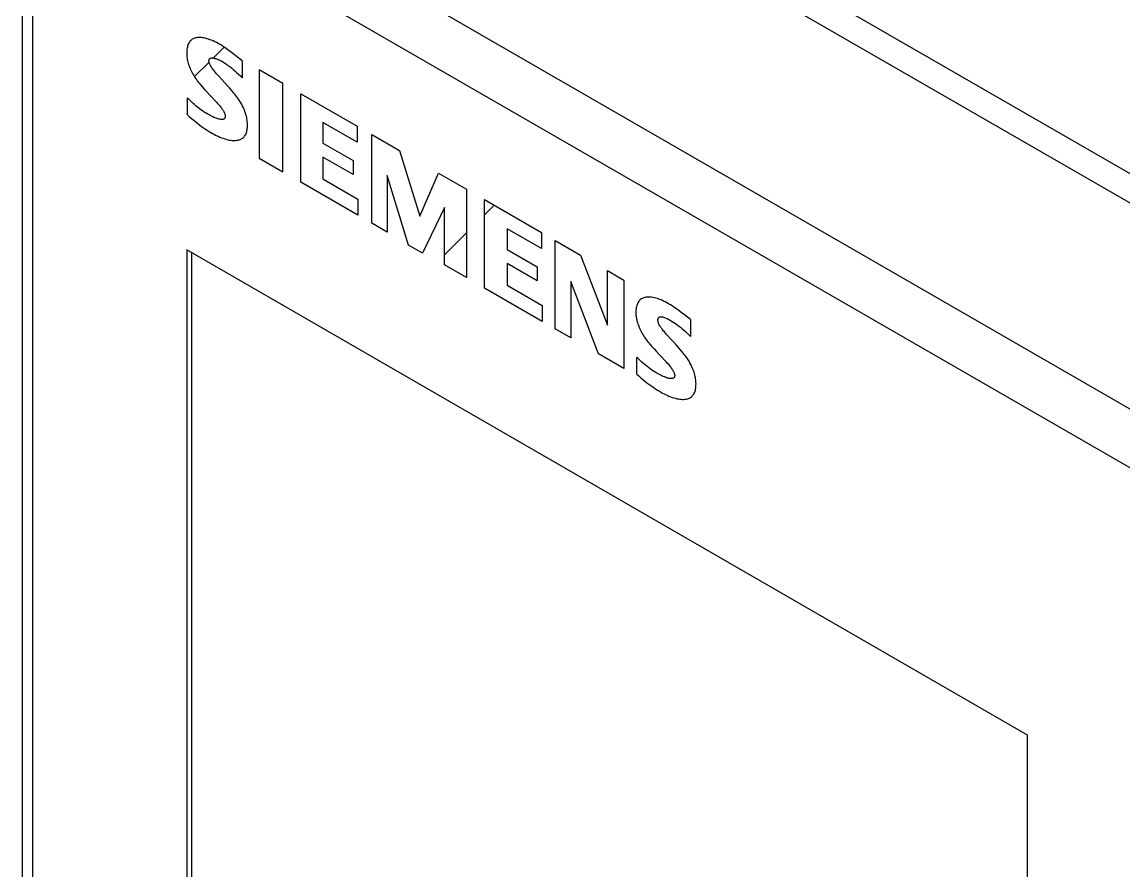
# Model space of a CAD drawing. Extents: x 0 to 420, y 0 to 297.
# Drawn here: x 164.56 to 195.14, y 154.25 to 177.82 of the extents above; entities that cross this region are included whole.
import ezdxf

# ---------------------------------------------------------------- set-up
doc = ezdxf.new("R2010")
doc.units = 0
doc.header["$LTSCALE"] = 23.1
doc.layers.add('40000_ISO', color=7, linetype='CONTINUOUS')

msp = doc.modelspace()

# ---------------------------------------------------------------- linework, layer by layer
at = {"layer": '40000_ISO', "color": 7, "linetype": 'CONTINUOUS'}
for p, q in [((220.009, 159.344), (170.865, 187.717)), ((219.656, 158.732), (170.511, 187.104)), ((165.562, 184.247), (214.706, 155.874)), ((164.562, 183.43), (164.562, 148.32)), ((164.855, 183.022), (164.855, 147.912)), ((164.855, 183.022), (213.999, 154.649)), ((169.355, 177.371), (169.331, 177.362)), ((169.38, 177.378), (169.355, 177.371)), ((169.405, 177.383), (169.38, 177.378)), ((169.432, 177.386), (169.405, 177.383)), ((169.466, 177.388), (169.432, 177.386)), ((169.501, 177.388), (169.466, 177.388)), ((169.537, 177.386), (169.501, 177.388)), ((169.573, 177.382), (169.537, 177.386)), ((169.61, 177.376), (169.573, 177.382)), ((169.651, 177.366), (169.61, 177.376)), ((169.142, 177.088), (169.138, 177.055)), ((169.149, 177.119), (169.142, 177.088)), ((169.156, 177.15), (169.149, 177.119)), ((169.166, 177.179), (169.156, 177.15)), ((169.176, 177.204), (169.166, 177.179)), ((169.188, 177.229), (169.176, 177.204)), ((169.201, 177.251), (169.188, 177.229)), ((169.215, 177.272), (169.201, 177.251)), ((169.23, 177.291), (169.215, 177.272)), ((169.247, 177.309), (169.23, 177.291)), ((169.266, 177.325), (169.247, 177.309)), ((169.286, 177.339), (169.266, 177.325)), ((169.308, 177.352), (169.286, 177.339)), ((169.331, 177.362), (169.308, 177.352)), ((169.692, 177.355), (169.651, 177.366)), ((169.734, 177.342), (169.692, 177.355)), ((169.776, 177.327), (169.734, 177.342)), ((169.818, 177.311), (169.776, 177.327)), ((169.866, 177.291), (169.818, 177.311)), ((169.863, 176.814), (170.169, 177.12)), ((169.913, 177.269), (169.866, 177.291)), ((169.961, 177.245), (169.913, 177.269)), ((170.008, 177.22), (169.961, 177.245)), ((170.056, 177.192), (170.008, 177.22)), ((170.105, 177.162), (170.056, 177.192)), ((170.154, 177.13), (170.105, 177.162)), ((170.203, 177.097), (170.154, 177.13)), ((170.272, 177.048), (170.203, 177.097)), ((169.135, 177.02), (169.133, 176.985)), ((169.133, 176.985), (169.133, 176.949)), ((169.133, 176.949), (169.133, 176.916)), ((169.133, 176.916), (169.135, 176.883)), ((169.138, 177.055), (169.135, 177.02)), ((169.135, 176.883), (169.138, 176.849)), ((169.138, 176.849), (169.143, 176.815)), ((169.143, 176.815), (169.148, 176.78)), ((169.148, 176.78), (169.155, 176.745)), ((169.749, 176.752), (169.751, 176.764)), ((169.751, 176.764), (169.754, 176.775)), ((169.754, 176.775), (169.758, 176.785)), ((169.758, 176.785), (169.764, 176.793)), ((169.764, 176.793), (169.772, 176.801)), ((169.772, 176.801), (169.781, 176.807)), ((169.781, 176.807), (169.79, 176.812)), ((169.79, 176.812), (169.801, 176.815)), ((169.801, 176.815), (169.812, 176.817)), ((169.812, 176.817), (169.831, 176.819)), ((169.831, 176.819), (169.851, 176.819)), ((169.851, 176.819), (169.871, 176.817)), ((169.871, 176.817), (169.892, 176.813)), ((169.892, 176.813), (169.915, 176.808)), ((169.915, 176.808), (169.938, 176.802)), ((169.938, 176.802), (169.961, 176.795)), ((169.961, 176.795), (169.985, 176.786)), ((169.985, 176.786), (170.009, 176.777)), ((170.009, 176.777), (170.034, 176.766)), ((170.034, 176.766), (170.059, 176.754)), ((170.34, 176.998), (170.272, 177.048)), ((170.408, 176.947), (170.34, 176.998)), ((170.496, 176.879), (170.408, 176.947)), ((170.671, 176.742), (170.496, 176.879)), ((169.155, 176.745), (169.163, 176.709)), ((169.163, 176.709), (169.173, 176.674)), ((169.173, 176.674), (169.184, 176.639)), ((169.184, 176.639), (169.196, 176.603)), ((169.196, 176.603), (169.209, 176.568)), ((169.209, 176.568), (169.224, 176.532)), ((169.224, 176.532), (169.239, 176.497)), ((169.239, 176.497), (169.256, 176.462)), ((169.256, 176.462), (169.275, 176.424)), ((169.35, 176.301), (169.757, 176.707)), ((169.748, 176.74), (169.749, 176.752)), ((169.749, 176.726), (169.748, 176.74)), ((169.751, 176.711), (169.749, 176.726)), ((169.755, 176.696), (169.751, 176.711)), ((169.759, 176.68), (169.755, 176.696)), ((169.765, 176.664), (169.759, 176.68)), ((169.772, 176.648), (169.765, 176.664)), ((169.779, 176.633), (169.772, 176.648)), ((169.792, 176.607), (169.779, 176.633)), ((169.806, 176.582), (169.792, 176.607)), ((169.821, 176.558), (169.806, 176.582)), ((169.837, 176.534), (169.821, 176.558)), ((169.854, 176.512), (169.837, 176.534)), ((169.871, 176.489), (169.854, 176.512)), ((169.901, 176.452), (169.871, 176.489)), ((169.931, 176.415), (169.901, 176.452)), ((170.059, 176.754), (170.084, 176.741)), ((170.084, 176.741), (170.109, 176.727)), ((170.109, 176.727), (170.151, 176.702)), ((170.151, 176.702), (170.193, 176.675)), ((170.193, 176.675), (170.235, 176.646)), ((170.235, 176.646), (170.277, 176.615)), ((170.277, 176.615), (170.324, 176.58)), ((170.324, 176.58), (170.371, 176.542)), ((170.371, 176.542), (170.418, 176.504)), ((170.418, 176.504), (170.464, 176.464)), ((170.464, 176.464), (170.517, 176.418)), ((170.671, 176.742), (170.671, 176.272)), ((171.146, 176.494), (171.146, 174.038)), ((171.803, 176.115), (171.146, 176.494)), ((169.275, 176.424), (169.295, 176.387)), ((169.295, 176.387), (169.316, 176.35)), ((169.316, 176.35), (169.338, 176.314)), ((169.338, 176.314), (169.361, 176.278)), ((169.361, 176.278), (169.385, 176.243)), ((169.385, 176.243), (169.409, 176.209)), ((169.409, 176.209), (169.435, 176.175)), ((169.435, 176.175), (169.461, 176.142)), ((169.962, 176.379), (169.931, 176.415)), ((169.993, 176.344), (169.962, 176.379)), ((170.025, 176.31), (169.993, 176.344)), ((170.103, 176.224), (170.025, 176.31)), ((170.181, 176.139), (170.103, 176.224)), ((170.517, 176.418), (170.569, 176.37)), ((170.569, 176.37), (170.62, 176.322)), ((170.62, 176.322), (170.671, 176.272)), ((169.461, 176.142), (169.487, 176.11)), ((169.487, 176.11), (169.514, 176.078)), ((169.514, 176.078), (169.571, 176.012)), ((169.571, 176.012), (169.629, 175.947)), ((169.629, 175.947), (169.687, 175.884)), ((169.687, 175.884), (169.766, 175.798)), ((170.259, 176.053), (170.181, 176.139)), ((170.317, 175.988), (170.259, 176.053)), ((170.374, 175.922), (170.317, 175.988)), ((170.431, 175.855), (170.374, 175.922)), ((170.459, 175.82), (170.431, 175.855)), ((171.803, 173.659), (171.803, 176.115)), ((169.155, 175.24), (169.155, 175.71)), ((169.201, 175.664), (169.155, 175.71)), ((169.247, 175.619), (169.201, 175.664)), ((169.293, 175.575), (169.247, 175.619)), ((169.34, 175.533), (169.293, 175.575)), ((169.766, 175.798), (169.846, 175.713)), ((169.846, 175.713), (169.926, 175.627)), ((169.926, 175.627), (169.957, 175.593)), ((169.957, 175.593), (169.988, 175.558)), ((169.988, 175.558), (170.019, 175.523)), ((170.487, 175.786), (170.459, 175.82)), ((170.515, 175.751), (170.487, 175.786)), ((170.541, 175.715), (170.515, 175.751)), ((170.57, 175.674), (170.541, 175.715)), ((170.598, 175.632), (170.57, 175.674)), ((170.624, 175.589), (170.598, 175.632)), ((170.649, 175.546), (170.624, 175.589)), ((170.673, 175.501), (170.649, 175.546)), ((172.3, 173.372), (172.3, 175.828)), ((172.3, 175.828), (173.862, 174.927)), ((169.155, 175.24), (169.212, 175.189)), ((169.386, 175.493), (169.34, 175.533)), ((169.433, 175.455), (169.386, 175.493)), ((169.48, 175.418), (169.433, 175.455)), ((169.527, 175.383), (169.48, 175.418)), ((169.573, 175.35), (169.527, 175.383)), ((169.62, 175.318), (169.573, 175.35)), ((169.667, 175.289), (169.62, 175.318)), ((169.714, 175.26), (169.667, 175.289)), ((169.751, 175.24), (169.714, 175.26)), ((169.787, 175.22), (169.751, 175.24)), ((170.019, 175.523), (170.05, 175.487)), ((170.05, 175.487), (170.08, 175.45)), ((170.08, 175.45), (170.094, 175.431)), ((170.094, 175.431), (170.109, 175.412)), ((170.109, 175.412), (170.123, 175.392)), ((170.123, 175.392), (170.136, 175.372)), ((170.136, 175.372), (170.149, 175.352)), ((170.149, 175.352), (170.161, 175.33)), ((170.161, 175.33), (170.172, 175.309)), ((170.172, 175.309), (170.179, 175.293)), ((170.179, 175.293), (170.185, 175.278)), ((170.185, 175.278), (170.191, 175.262)), ((170.191, 175.262), (170.196, 175.247)), ((170.196, 175.247), (170.199, 175.232)), ((170.199, 175.232), (170.202, 175.217)), ((170.695, 175.456), (170.673, 175.501)), ((170.714, 175.414), (170.695, 175.456)), ((170.732, 175.372), (170.714, 175.414)), ((170.748, 175.33), (170.732, 175.372)), ((170.763, 175.287), (170.748, 175.33)), ((170.776, 175.245), (170.763, 175.287)), ((170.787, 175.203), (170.776, 175.245)), ((169.212, 175.189), (169.268, 175.14)), ((169.268, 175.14), (169.325, 175.091)), ((169.325, 175.091), (169.383, 175.044)), ((169.383, 175.044), (169.436, 175.001)), ((169.436, 175.001), (169.49, 174.959)), ((169.49, 174.959), (169.544, 174.919)), ((169.823, 175.201), (169.787, 175.22)), ((169.856, 175.186), (169.823, 175.201)), ((169.889, 175.171), (169.856, 175.186)), ((169.921, 175.157), (169.889, 175.171)), ((169.95, 175.146), (169.921, 175.157)), ((169.979, 175.136), (169.95, 175.146)), ((170.008, 175.127), (169.979, 175.136)), ((170.03, 175.121), (170.008, 175.127)), ((170.052, 175.116), (170.03, 175.121)), ((170.074, 175.113), (170.052, 175.116)), ((170.095, 175.111), (170.074, 175.113)), ((170.116, 175.111), (170.095, 175.111)), ((170.128, 175.113), (170.116, 175.111)), ((170.14, 175.115), (170.128, 175.113)), ((170.152, 175.118), (170.14, 175.115)), ((170.162, 175.123), (170.152, 175.118)), ((170.172, 175.129), (170.162, 175.123)), ((170.181, 175.137), (170.172, 175.129)), ((170.187, 175.145), (170.181, 175.137)), ((170.193, 175.155), (170.187, 175.145)), ((170.197, 175.165), (170.193, 175.155)), ((170.2, 175.177), (170.197, 175.165)), ((170.202, 175.19), (170.2, 175.177)), ((170.202, 175.217), (170.203, 175.203)), ((170.203, 175.203), (170.202, 175.19)), ((170.796, 175.166), (170.787, 175.203)), ((170.803, 175.13), (170.796, 175.166)), ((170.808, 175.094), (170.803, 175.13)), ((170.813, 175.058), (170.808, 175.094)), ((170.816, 175.023), (170.813, 175.058)), ((170.818, 174.989), (170.816, 175.023)), ((170.816, 174.891), (170.818, 174.923)), ((170.818, 174.955), (170.818, 174.989)), ((170.818, 174.923), (170.818, 174.955)), ((172.911, 175.031), (172.911, 174.456)), ((173.862, 174.482), (172.911, 175.031)), ((173.862, 174.927), (173.862, 174.482)), ((169.544, 174.919), (169.598, 174.88)), ((169.598, 174.88), (169.649, 174.845)), ((169.649, 174.845), (169.7, 174.812)), ((169.7, 174.812), (169.751, 174.78)), ((169.751, 174.78), (169.802, 174.749)), ((169.802, 174.749), (169.852, 174.721)), ((169.852, 174.721), (169.902, 174.694)), ((169.902, 174.694), (169.952, 174.669)), ((169.952, 174.669), (170.002, 174.645)), ((170.002, 174.645), (170.052, 174.624)), ((170.052, 174.624), (170.097, 174.605)), ((170.704, 174.613), (170.722, 174.631)), ((170.722, 174.631), (170.739, 174.652)), ((170.739, 174.652), (170.754, 174.674)), ((170.754, 174.674), (170.768, 174.698)), ((170.768, 174.698), (170.78, 174.724)), ((170.78, 174.724), (170.789, 174.749)), ((170.789, 174.749), (170.797, 174.775)), ((170.797, 174.775), (170.804, 174.802)), ((170.804, 174.802), (170.809, 174.831)), ((170.809, 174.831), (170.813, 174.861)), ((170.813, 174.861), (170.816, 174.891)), ((174.269, 172.235), (174.269, 174.691)), ((174.269, 174.691), (175.038, 174.247)), ((170.097, 174.605), (170.142, 174.589)), ((170.142, 174.589), (170.187, 174.574)), ((170.187, 174.574), (170.231, 174.561)), ((170.231, 174.561), (170.275, 174.55)), ((170.275, 174.55), (170.315, 174.542)), ((170.315, 174.542), (170.355, 174.536)), ((170.355, 174.536), (170.394, 174.531)), ((170.394, 174.531), (170.433, 174.529)), ((170.433, 174.529), (170.471, 174.529)), ((170.471, 174.529), (170.497, 174.531)), ((170.497, 174.531), (170.523, 174.534)), ((170.523, 174.534), (170.549, 174.538)), ((170.549, 174.538), (170.573, 174.543)), ((170.573, 174.543), (170.597, 174.55)), ((170.597, 174.55), (170.62, 174.559)), ((170.62, 174.559), (170.643, 174.57)), ((170.643, 174.57), (170.664, 174.582)), ((170.664, 174.582), (170.684, 174.596)), ((170.684, 174.596), (170.704, 174.613)), ((172.911, 174.456), (173.749, 173.973)), ((171.146, 174.038), (171.803, 173.659)), ((172.911, 174.064), (172.911, 173.463)), ((173.749, 173.581), (172.911, 174.064)), ((175.038, 174.247), (175.604, 172.431)), ((173.749, 173.973), (173.749, 173.581)), ((172.911, 173.463), (173.884, 172.902)), ((174.699, 173.555), (174.699, 171.987)), ((175.287, 171.621), (174.699, 173.555)), ((175.604, 172.431), (176.124, 173.62)), ((176.124, 173.62), (176.894, 173.176)), ((173.884, 172.457), (172.3, 173.372)), ((176.894, 173.176), (176.894, 170.72)), ((173.884, 172.902), (173.884, 172.457)), ((177.392, 170.433), (177.392, 172.889)), ((177.392, 172.889), (178.976, 171.974)), ((176.283, 172.667), (175.672, 171.399)), ((176.283, 171.073), (176.283, 172.667)), ((177.392, 172.463), (177.662, 172.733)), ((174.699, 171.987), (174.269, 172.235)), ((176.283, 171.354), (176.894, 171.965)), ((178.025, 172.079), (178.025, 171.504)), ((178.976, 171.53), (178.025, 172.079)), ((178.976, 171.974), (178.976, 171.53)), ((175.672, 171.399), (175.287, 171.621)), ((179.36, 169.296), (179.36, 171.752)), ((179.36, 171.752), (180.062, 171.347)), ((169.133, 171.489), (169.133, 150.423)), ((192.467, 158.017), (169.133, 171.489)), ((169.274, 150.505), (169.274, 171.407)), ((178.025, 171.504), (178.862, 171.02)), ((180.062, 171.347), (180.808, 169.401)), ((176.894, 170.72), (176.283, 171.073)), ((178.025, 171.112), (178.025, 170.511)), ((178.862, 170.629), (178.025, 171.112)), ((178.862, 171.02), (178.862, 170.629)), ((180.808, 169.401), (180.808, 170.916)), ((180.808, 170.916), (181.261, 170.655)), ((181.261, 170.655), (181.261, 168.199)), ((178.998, 169.505), (177.392, 170.433)), ((178.025, 170.511), (178.998, 169.949)), ((179.79, 170.616), (179.79, 169.048)), ((180.559, 168.604), (179.79, 170.616)), ((181.664, 170.043), (181.651, 170.021)), ((181.678, 170.063), (181.664, 170.043)), ((181.694, 170.082), (181.678, 170.063)), ((181.711, 170.1), (181.694, 170.082)), ((181.729, 170.115), (181.711, 170.1)), ((181.749, 170.13), (181.729, 170.115)), ((181.771, 170.143), (181.749, 170.13)), ((181.794, 170.153), (181.771, 170.143)), ((181.819, 170.162), (181.794, 170.153)), ((181.843, 170.169), (181.819, 170.162)), ((181.869, 170.175), (181.843, 170.169)), ((181.895, 170.179), (181.869, 170.175)), ((181.929, 170.182), (181.895, 170.179)), ((181.964, 170.182), (181.929, 170.182)), ((181.999, 170.181), (181.964, 170.182)), ((182.035, 170.177), (181.999, 170.181)), ((182.072, 170.172), (182.035, 170.177)), ((182.112, 170.164), (182.072, 170.172)), ((182.152, 170.153), (182.112, 170.164)), ((182.193, 170.141), (182.152, 170.153)), ((182.234, 170.127), (182.193, 170.141)), ((182.275, 170.112), (182.234, 170.127)), ((182.321, 170.093), (182.275, 170.112)), ((182.367, 170.072), (182.321, 170.093)), ((182.413, 170.049), (182.367, 170.072)), ((182.459, 170.025), (182.413, 170.049)), ((178.998, 169.949), (178.998, 169.505)), ((181.597, 169.784), (181.596, 169.749)), ((181.596, 169.749), (181.597, 169.717)), ((181.598, 169.818), (181.597, 169.784)), ((181.602, 169.851), (181.598, 169.818)), ((181.606, 169.883), (181.602, 169.851)), ((181.612, 169.914), (181.606, 169.883)), ((181.62, 169.944), (181.612, 169.914)), ((181.629, 169.972), (181.62, 169.944)), ((181.639, 169.997), (181.629, 169.972)), ((181.651, 170.021), (181.639, 169.997)), ((182.505, 169.998), (182.459, 170.025)), ((182.555, 169.968), (182.505, 169.998)), ((182.604, 169.937), (182.555, 169.968)), ((182.653, 169.903), (182.604, 169.937)), ((182.721, 169.856), (182.653, 169.903)), ((182.789, 169.807), (182.721, 169.856)), ((182.857, 169.756), (182.789, 169.807)), ((182.944, 169.691), (182.857, 169.756)), ((181.597, 169.717), (181.599, 169.683)), ((181.599, 169.683), (181.602, 169.65)), ((181.602, 169.65), (181.607, 169.616)), ((181.607, 169.616), (181.613, 169.581)), ((181.613, 169.581), (181.62, 169.546)), ((181.62, 169.546), (181.628, 169.511)), ((181.628, 169.511), (181.638, 169.476)), ((181.638, 169.476), (181.649, 169.44)), ((181.649, 169.44), (181.661, 169.405)), ((182.206, 169.55), (182.208, 169.564)), ((182.206, 169.535), (182.206, 169.55)), ((182.207, 169.518), (182.206, 169.535)), ((182.211, 169.501), (182.207, 169.518)), ((182.208, 169.564), (182.211, 169.577)), ((182.211, 169.577), (182.215, 169.589)), ((182.215, 169.483), (182.211, 169.501)), ((182.215, 169.589), (182.221, 169.6)), ((182.221, 169.465), (182.215, 169.483)), ((182.221, 169.6), (182.228, 169.61)), ((182.229, 169.446), (182.221, 169.465)), ((182.228, 169.61), (182.236, 169.618)), ((182.237, 169.428), (182.229, 169.446)), ((182.236, 169.618), (182.245, 169.624)), ((182.248, 169.406), (182.237, 169.428)), ((182.245, 169.624), (182.257, 169.631)), ((182.257, 169.631), (182.27, 169.634)), ((182.27, 169.634), (182.284, 169.636)), ((182.284, 169.636), (182.299, 169.636)), ((182.299, 169.636), (182.314, 169.635)), ((182.314, 169.635), (182.33, 169.632)), ((182.33, 169.632), (182.346, 169.628)), ((182.346, 169.628), (182.363, 169.624)), ((182.363, 169.624), (182.395, 169.613)), ((182.395, 169.613), (182.428, 169.6)), ((182.428, 169.6), (182.461, 169.586)), ((182.461, 169.586), (182.494, 169.569)), ((182.494, 169.569), (182.527, 169.552)), ((182.527, 169.552), (182.559, 169.533)), ((182.559, 169.533), (182.604, 169.507)), ((182.604, 169.507), (182.649, 169.478)), ((182.649, 169.478), (182.693, 169.448)), ((182.693, 169.448), (182.738, 169.417)), ((183.03, 169.624), (182.944, 169.691)), ((183.116, 169.557), (183.03, 169.624)), ((183.116, 169.557), (183.116, 169.087)), ((179.79, 169.048), (179.36, 169.296)), ((181.661, 169.405), (181.675, 169.37)), ((181.675, 169.37), (181.689, 169.334)), ((181.689, 169.334), (181.705, 169.299)), ((181.705, 169.299), (181.722, 169.264)), ((181.722, 169.264), (181.741, 169.226)), ((181.741, 169.226), (181.761, 169.189)), ((181.761, 169.189), (181.783, 169.152)), ((181.783, 169.152), (181.805, 169.115)), ((181.805, 169.115), (181.828, 169.079)), ((182.259, 169.385), (182.248, 169.406)), ((182.272, 169.364), (182.259, 169.385)), ((182.286, 169.344), (182.272, 169.364)), ((182.3, 169.324), (182.286, 169.344)), ((182.314, 169.305), (182.3, 169.324)), ((182.329, 169.286), (182.314, 169.305)), ((182.358, 169.248), (182.329, 169.286)), ((182.389, 169.212), (182.358, 169.248)), ((182.42, 169.177), (182.389, 169.212)), ((182.451, 169.142), (182.42, 169.177)), ((182.482, 169.107), (182.451, 169.142)), ((182.738, 169.417), (182.784, 169.382)), ((182.784, 169.382), (182.831, 169.346)), ((182.831, 169.346), (182.877, 169.308)), ((182.877, 169.308), (182.923, 169.268)), ((182.923, 169.268), (182.972, 169.225)), ((182.972, 169.225), (183.021, 169.18)), ((183.021, 169.18), (183.069, 169.134)), ((183.069, 169.134), (183.116, 169.087)), ((181.828, 169.079), (181.852, 169.044)), ((181.852, 169.044), (181.877, 169.01)), ((181.877, 169.01), (181.903, 168.975)), ((181.903, 168.975), (181.93, 168.941)), ((181.93, 168.941), (181.958, 168.907)), ((181.958, 168.907), (181.986, 168.874)), ((181.986, 168.874), (182.043, 168.808)), ((182.043, 168.808), (182.101, 168.743)), ((182.56, 169.022), (182.482, 169.107)), ((182.637, 168.938), (182.56, 169.022)), ((182.715, 168.853), (182.637, 168.938)), ((182.772, 168.789), (182.715, 168.853)), ((181.261, 168.199), (180.559, 168.604)), ((181.623, 168.042), (181.623, 168.512)), ((181.668, 168.466), (181.623, 168.512)), ((182.101, 168.743), (182.159, 168.68)), ((182.159, 168.68), (182.238, 168.595)), ((182.238, 168.595), (182.317, 168.511)), ((182.317, 168.511), (182.396, 168.427)), ((182.829, 168.724), (182.772, 168.789)), ((182.885, 168.658), (182.829, 168.724)), ((182.912, 168.625), (182.885, 168.658)), ((182.939, 168.591), (182.912, 168.625)), ((182.966, 168.557), (182.939, 168.591)), ((182.992, 168.522), (182.966, 168.557)), ((183.02, 168.482), (182.992, 168.522)), ((181.714, 168.421), (181.668, 168.466)), ((181.761, 168.378), (181.714, 168.421)), ((181.808, 168.336), (181.761, 168.378)), ((181.854, 168.297), (181.808, 168.336)), ((181.9, 168.259), (181.854, 168.297)), ((181.947, 168.222), (181.9, 168.259)), ((181.993, 168.187), (181.947, 168.222)), ((182.396, 168.427), (182.427, 168.393)), ((182.427, 168.393), (182.459, 168.358)), ((182.459, 168.358), (182.49, 168.323)), ((182.49, 168.323), (182.52, 168.287)), ((182.52, 168.287), (182.551, 168.25)), ((182.551, 168.25), (182.565, 168.231)), ((182.565, 168.231), (182.58, 168.212)), ((182.58, 168.212), (182.594, 168.193)), ((183.047, 168.441), (183.02, 168.482)), ((183.073, 168.398), (183.047, 168.441)), ((183.098, 168.355), (183.073, 168.398)), ((183.121, 168.311), (183.098, 168.355)), ((183.143, 168.267), (183.121, 168.311)), ((183.162, 168.225), (183.143, 168.267)), ((183.18, 168.184), (183.162, 168.225)), ((181.623, 168.042), (181.679, 167.992)), ((181.679, 167.992), (181.736, 167.942)), ((181.736, 167.942), (181.792, 167.894)), ((181.792, 167.894), (181.85, 167.847)), ((182.04, 168.154), (181.993, 168.187)), ((182.087, 168.123), (182.04, 168.154)), ((182.134, 168.094), (182.087, 168.123)), ((182.18, 168.066), (182.134, 168.094)), ((182.216, 168.046), (182.18, 168.066)), ((182.252, 168.027), (182.216, 168.046)), ((182.287, 168.009), (182.252, 168.027)), ((182.321, 167.993), (182.287, 168.009)), ((182.354, 167.979), (182.321, 167.993)), ((182.387, 167.965), (182.354, 167.979)), ((182.418, 167.954), (182.387, 167.965)), ((182.448, 167.943), (182.418, 167.954)), ((182.479, 167.934), (182.448, 167.943)), ((182.501, 167.928), (182.479, 167.934)), ((182.523, 167.924), (182.501, 167.928)), ((182.545, 167.92), (182.523, 167.924)), ((182.567, 167.918), (182.545, 167.92)), ((182.588, 167.918), (182.567, 167.918)), ((182.6, 167.919), (182.588, 167.918)), ((182.594, 168.193), (182.607, 168.173)), ((182.612, 167.921), (182.6, 167.919)), ((182.607, 168.173), (182.62, 168.153)), ((182.624, 167.924), (182.612, 167.921)), ((182.62, 168.153), (182.632, 168.132)), ((182.635, 167.929), (182.624, 167.924)), ((182.632, 168.132), (182.644, 168.11)), ((182.644, 167.935), (182.635, 167.929)), ((182.644, 168.11), (182.651, 168.095)), ((182.653, 167.942), (182.644, 167.935)), ((182.651, 168.095), (182.657, 168.08)), ((182.66, 167.95), (182.653, 167.942)), ((182.657, 168.08), (182.663, 168.065)), ((182.665, 167.96), (182.66, 167.95)), ((182.663, 168.065), (182.668, 168.05)), ((182.67, 167.97), (182.665, 167.96)), ((182.668, 168.05), (182.671, 168.035)), ((182.673, 167.981), (182.67, 167.97)), ((182.671, 168.035), (182.674, 168.021)), ((182.675, 167.994), (182.673, 167.981)), ((182.674, 168.021), (182.675, 168.007)), ((182.675, 168.007), (182.675, 167.994)), ((183.196, 168.142), (183.18, 168.184)), ((183.211, 168.1), (183.196, 168.142)), ((183.224, 168.058), (183.211, 168.1)), ((183.235, 168.016), (183.224, 168.058)), ((183.243, 167.98), (183.235, 168.016)), ((183.25, 167.944), (183.243, 167.98)), ((183.256, 167.909), (183.25, 167.944)), ((183.26, 167.873), (183.256, 167.909)), ((181.85, 167.847), (181.903, 167.804)), ((181.903, 167.804), (181.957, 167.763)), ((181.957, 167.763), (182.01, 167.723)), ((182.01, 167.723), (182.064, 167.685)), ((182.064, 167.685), (182.115, 167.65)), ((182.115, 167.65), (182.165, 167.617)), ((182.165, 167.617), (182.216, 167.586)), ((182.216, 167.586), (182.267, 167.555)), ((183.239, 167.567), (183.248, 167.598)), ((183.248, 167.598), (183.255, 167.63)), ((183.255, 167.63), (183.26, 167.664)), ((183.263, 167.839), (183.26, 167.873)), ((183.26, 167.664), (183.263, 167.698)), ((183.265, 167.805), (183.263, 167.839)), ((183.263, 167.698), (183.265, 167.734)), ((183.266, 167.771), (183.265, 167.805)), ((183.265, 167.734), (183.266, 167.771)), ((182.267, 167.555), (182.317, 167.527)), ((182.317, 167.527), (182.367, 167.501)), ((182.367, 167.501), (182.416, 167.476)), ((182.416, 167.476), (182.466, 167.453)), ((182.466, 167.453), (182.516, 167.431)), ((182.516, 167.431), (182.56, 167.413)), ((182.56, 167.413), (182.605, 167.397)), ((182.605, 167.397), (182.649, 167.383)), ((182.649, 167.383), (182.693, 167.37)), ((182.693, 167.37), (182.737, 167.36)), ((182.737, 167.36), (182.776, 167.352)), ((182.776, 167.352), (182.816, 167.346)), ((182.816, 167.346), (182.854, 167.342)), ((182.854, 167.342), (182.893, 167.34)), ((182.893, 167.34), (182.93, 167.341)), ((182.93, 167.341), (182.956, 167.342)), ((182.956, 167.342), (182.981, 167.345)), ((182.981, 167.345), (183.005, 167.35)), ((183.005, 167.35), (183.029, 167.355)), ((183.029, 167.355), (183.053, 167.363)), ((183.053, 167.363), (183.075, 167.372)), ((183.075, 167.372), (183.097, 167.382)), ((183.097, 167.382), (183.117, 167.395)), ((183.117, 167.395), (183.137, 167.41)), ((183.137, 167.41), (183.156, 167.426)), ((183.156, 167.426), (183.173, 167.445)), ((183.173, 167.445), (183.19, 167.466)), ((183.19, 167.466), (183.204, 167.488)), ((183.204, 167.488), (183.217, 167.512)), ((183.217, 167.512), (183.229, 167.538)), ((183.229, 167.538), (183.239, 167.567)), ((192.467, 136.951), (192.467, 158.017))]:
    msp.add_line(p, q, dxfattribs=at)

doc.saveas('drawing.dxf')
